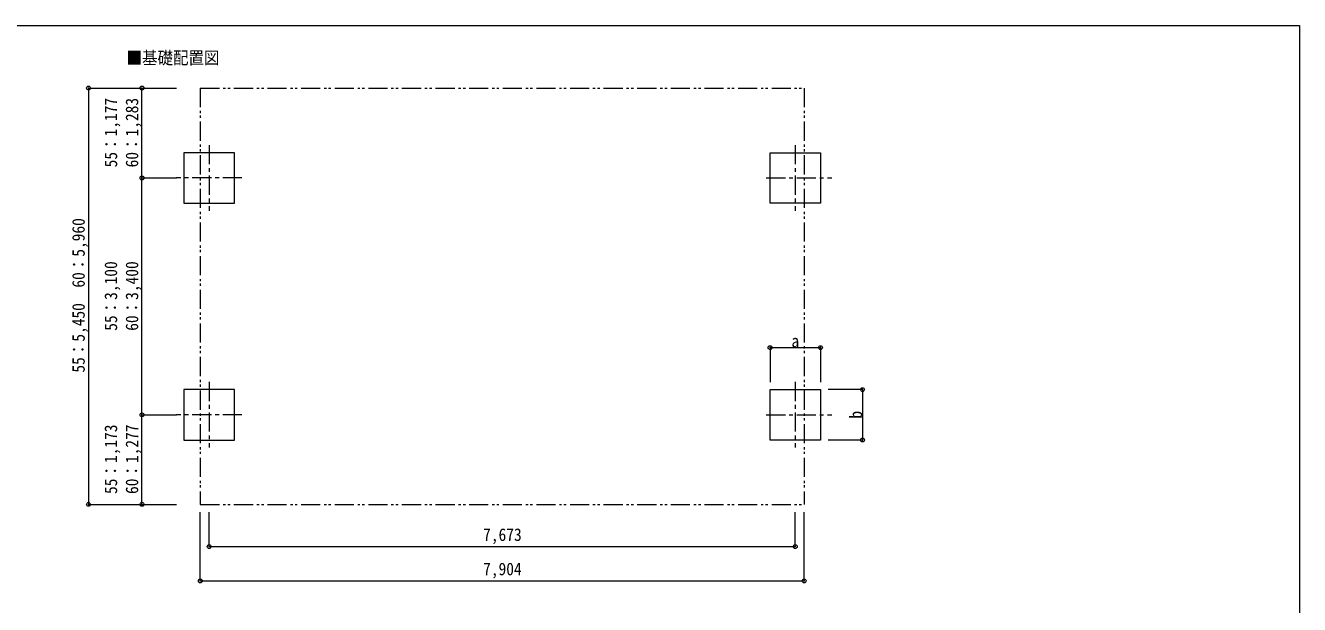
# Model space of a CAD drawing. Units: millimetres at full size, sheet at 1:50. Extents: x -14053 to 14053, y -9700 to 9700.
# Drawn here: x -3331 to 13347, y 2121 to 9700 of the extents above; entities that cross this region are included whole.
import ezdxf
from ezdxf.enums import TextEntityAlignment as Align

# ---------------------------------------------------------------- set-up
doc = ezdxf.new("R2010")
doc.units = ezdxf.units.MM
doc.header["$LTSCALE"] = 50
doc.header["$PDMODE"] = 32
doc.header["$PDSIZE"] = 50
doc.linetypes.add('CHAIN1', pattern=[8, 5, -1, 1, -1])
doc.linetypes.add('DOUBLE_CHAIN1', pattern=[8.8, 5, -1, 0.6, -0.6, 0.6, -1])
doc.layers.add('1-7', color=7, linetype='Continuous')
for name, color, linetype, lineweight in [('1-8', 6, 'Continuous', 9), ('1-A', 4, 'CHAIN1', 9), ('F-0', 7, 'Continuous', 9)]:
    doc.layers.add(name, color=color, linetype=linetype, lineweight=lineweight)
doc.styles.add('ＭＳ ゴシック', font='')
doc.styles.get('ＭＳ ゴシック').set_extended_font_data('MS Gothic')

msp = doc.modelspace()

# ---------------------------------------------------------------- linework, layer by layer
at = {"layer": '1-8'}
for p, q in [((-2506.11, 8881.42), (-1356.11, 8881.42)), ((-2506.11, 8881.42), (-2506.11, 3431.39)), ((-1806.11, 7704.39), (-1356.11, 7704.39)), ((6415.89, 5483.44), (6415.89, 5033.44)), ((6415.89, 5483.44), (7075.89, 5483.44)), ((7075.89, 5483.44), (7075.89, 5033.44)), ((7624.89, 4934.44), (7174.89, 4934.44)), ((7624.89, 4934.44), (7624.89, 4274.39)), ((-1806.11, 4604.39), (-1356.11, 4604.39)), ((7624.89, 4274.39), (7174.89, 4274.39)), ((-2506.11, 3431.39), (-1356.11, 3431.39)), ((-1042.61, 2429.29), (-1042.61, 3328.93)), ((-927.11, 2878.93), (-927.11, 3328.93)), ((6745.89, 2878.93), (6745.89, 3328.93)), ((6861.39, 2429.29), (6861.39, 3328.93)), ((-927.11, 2878.93), (6745.89, 2878.93)), ((-1042.61, 2429.29), (6861.39, 2429.29))]:
    msp.add_line(p, q, dxfattribs=at)
msp.add_lwpolyline([(-1806.11, 3431.39), (-1806.11, 4604.39), (-1806.11, 7704.39), (-1806.11, 8881.42)], dxfattribs=at)
for p in [(-2506.11, 8881.42), (-1806.11, 8881.42), (-1806.11, 7704.39), (6415.89, 5483.44), (7075.89, 5483.44), (7624.89, 4934.44), (-1806.11, 4604.39), (7624.89, 4274.39), (-2506.11, 3431.39), (-1806.11, 3431.39), (-927.11, 2878.93), (6745.89, 2878.93), (-1042.61, 2429.29), (6861.39, 2429.29)]:
    msp.add_point(p, dxfattribs=at)
at = {"layer": '1-A', "color": 7, "linetype": 'DOUBLE_CHAIN1'}
for p, q in [((-1042.61, 8881.42), (-1042.61, 3431.39)), ((-1042.61, 8881.42), (6861.39, 8881.42)), ((6861.39, 8881.42), (6861.39, 3431.39)), ((-1042.61, 3431.39), (6861.39, 3431.39))]:
    msp.add_line(p, q, dxfattribs=at)
at = {"layer": '1-A'}
for p, q in [((-927.11, 8134.44), (-927.11, 7274.39)), ((6745.89, 8134.44), (6745.89, 7274.39)), ((-497.11, 7704.39), (-1357.11, 7704.39)), ((6365.89, 7704.39), (7225.89, 7704.39)), ((-927.11, 5034.44), (-927.11, 4174.39)), ((6745.89, 5034.44), (6745.89, 4174.39)), ((-497.11, 4604.39), (-1357.11, 4604.39)), ((6365.89, 4604.39), (7225.89, 4604.39))]:
    msp.add_line(p, q, dxfattribs=at)
at = {"layer": '1-A', "linetype": 'Continuous'}
for points in [[(-597.11, 7374.39), (-597.11, 8034.44), (-1257.11, 8034.44), (-1257.11, 7374.39)], [(6415.89, 7374.39), (6415.89, 8034.44), (7075.89, 8034.44), (7075.89, 7374.39)], [(-597.11, 4274.39), (-597.11, 4934.44), (-1257.11, 4934.44), (-1257.11, 4274.39)], [(6415.89, 4274.39), (6415.89, 4934.44), (7075.89, 4934.44), (7075.89, 4274.39)]]:
    msp.add_lwpolyline(points, close=True, dxfattribs=at)
at = {"layer": 'F-0', "color": 5, "lineweight": 5}
for p, q in [((-14053.43, 9700), (13346.57, 9700)), ((13346.57, 9700), (13346.57, -9700))]:
    msp.add_line(p, q, dxfattribs=at)

# ---------------------------------------------------------------- texts
at = {"layer": '1-7', "style": 'ＭＳ ゴシック', "width": 0.9}
msp.add_text('■基礎配置図', height=165, dxfattribs=at).set_placement((-2007.65, 9144.18), align=Align.BOTTOM_LEFT)
at = {"layer": '1-8', "color": 7, "style": 'ＭＳ ゴシック', "width": 0.9}
for s, p in [('55：1,177', (-2082.15, 7842.55)), ('60：1,283', (-1806.11, 7842.55)), ('55：5,450\u300060：5,960', (-2506.11, 5156.23)), ('55：3,100', (-2082.15, 5704.03)), ('60：3,400', (-1806.11, 5704.03)), ('b', (7669.89, 4554.42)), ('55：1,173', (-2082.15, 3567.71)), ('60：1,277', (-1806.11, 3567.71))]:
    msp.add_text(s, height=165, rotation=90, dxfattribs=at).set_placement(p, align=Align.BOTTOM_LEFT)
for s, p in [('a', (6695.89, 5438.44)), ('7,673', (2659.39, 2903.93)), ('7,904', (2659.39, 2454.29))]:
    msp.add_text(s, height=165, dxfattribs=at).set_placement(p, align=Align.BOTTOM_LEFT)

doc.saveas('drawing.dxf')
